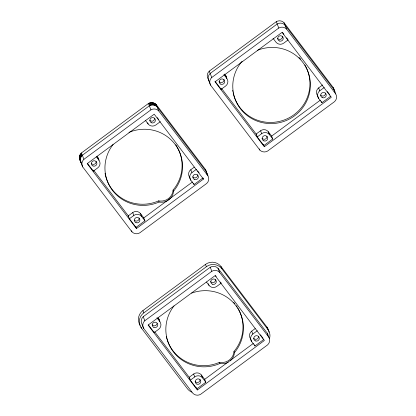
<?xml version="1.0" encoding="UTF-8"?>
<svg xmlns="http://www.w3.org/2000/svg" width="416" height="416" viewBox="0 0 416 416"><rect width="100%" height="100%" fill="white"/><g stroke="black" fill="none" stroke-linecap="round" stroke-linejoin="round"><path stroke-width="0.62" d="M81.021 161.606C78.692 159.25 78.946 155.095 81.427 152.953L148.434 103.496C150.862 102.019 154.248 102.43 156.187 104.525L205.421 169.442L205.993 170.695M81.146 162.885C79.654 160.482 80.22 157.123 82.332 155.262L149.344 105.804C151.767 104.333 155.158 104.738 157.092 106.834L206.331 171.751L207.163 174.361L206.164 171.366L206.84 173.098M269.532 338.822L269.968 336.003A11.123 10.842 -21.4 0 0 267.821 329.373L266.916 327.059L220.958 266.474A11.123 10.842 -21.4 0 0 205.462 264.41L142.917 310.57A11.123 10.842 -21.4 0 0 140.27 325.437M82.732 166.936A6.256 6.1 -21.4 0 1 83.918 159.307L150.93 109.85A6.256 6.1 -21.4 0 1 158.678 110.885L207.917 175.796A6.256 6.1 -21.4 0 1 206.731 183.425L139.719 232.882A6.256 6.1 -21.4 0 1 131.971 231.847L82.732 166.936L79.503 158.647M209.269 71.141L276.281 21.684A6.256 6.1 -21.4 0 1 284.029 22.719L333.268 87.63L335.759 93.99A6.256 6.1 -21.4 0 1 334.573 101.618L267.566 151.076A6.256 6.1 -21.4 0 1 259.813 150.041L210.579 85.129L208.083 78.77A6.256 6.1 -21.4 0 1 209.269 71.141L211.76 77.501A6.256 6.1 -21.4 0 0 210.579 85.129M211.76 77.501L278.772 28.044A6.256 6.1 -21.4 0 1 286.52 29.073L335.759 93.99M87.521 163.498L93.314 171.137L97.812 167.814A5.564 5.424 -21.4 0 0 98.94 160.181L97.084 156.338M160.321 121.68L155.891 124.951A5.564 5.424 -21.4 0 1 148.132 123.978L145.558 120.588M288.168 39.874L283.733 43.144A5.564 5.424 -21.4 0 1 275.974 42.172L273.036 38.298M214.978 81.182L221.156 89.331L225.659 86.008A5.564 5.424 -21.4 0 0 226.782 78.374L225.649 75.483L224.562 74.053M132.72 212.581L128.289 215.852L129.418 218.743L135.985 227.396L144.919 220.802L143.785 217.911L140.478 213.548A5.564 5.424 -21.4 0 0 132.72 212.581L133.853 215.467A5.564 5.424 -21.4 0 1 141.612 216.44L144.919 220.802M189.4 176.961A5.564 5.424 -21.4 0 1 190.793 169.718L194.298 167.133M129.418 218.743L133.853 215.467M203.45 179.098L154.211 114.182L87.199 163.639L136.438 228.55L203.45 179.098L202.992 177.939L194.059 184.532L190.804 180.237A5.564 5.424 -21.4 0 1 191.927 172.609L196.43 169.286M260.562 130.775L256.131 134.046L257.265 136.932L263.827 145.59L272.761 138.996L271.632 136.105L268.32 131.742A5.564 5.424 -21.4 0 0 260.562 130.775L261.695 133.661A5.564 5.424 -21.4 0 1 269.454 134.633L272.761 138.996M317.512 95.545A5.564 5.424 -21.4 0 1 318.64 87.911L322.639 84.958M143.161 218.374L192.509 181.948M257.265 136.932L261.695 133.661M330.84 96.132L321.906 102.726L318.646 98.431A5.564 5.424 -21.4 0 1 319.769 90.802L324.272 87.48M271.528 136.183L320.356 100.142M264.28 146.744L331.292 97.287L282.053 32.375L215.046 81.827L264.28 146.744L263.375 144.435M191.89 392.163A11.123 10.842 -21.4 0 1 187.408 388.721L141.456 328.136A11.123 10.842 -21.4 0 1 139.303 321.5L139.74 318.687A11.123 10.842 -21.4 0 1 143.822 312.884L206.367 266.724A11.123 10.842 -21.4 0 1 213.164 264.498L216.024 264.878A11.123 10.842 -21.4 0 1 221.868 268.783L267.821 329.373M143.234 316.696L210.241 267.238A6.256 6.1 -21.4 0 1 217.989 268.268L267.228 333.185L268.814 337.23A6.256 6.1 -21.4 0 1 267.628 344.859L200.621 394.316A6.256 6.1 -21.4 0 1 192.868 393.281L143.634 328.37L142.048 324.319A6.256 6.1 -21.4 0 1 143.234 316.696L144.815 320.741A6.256 6.1 -21.4 0 0 143.634 328.37M144.815 320.741L211.827 271.284A6.256 6.1 -21.4 0 1 219.575 272.314L268.814 337.23M193.617 374.015L189.186 377.286L190.32 380.172L196.882 388.83L205.816 382.236L204.688 379.345L201.375 374.982A5.564 5.424 -21.4 0 0 193.617 374.015L194.75 376.901A5.564 5.424 -21.4 0 1 202.509 377.874L205.816 382.236M250.567 338.785A5.564 5.424 -21.4 0 1 251.696 331.152L255.195 328.567M190.32 380.172L194.75 376.901M263.895 339.373L254.961 345.966L251.701 341.671A5.564 5.424 -21.4 0 1 252.829 334.043L257.327 330.72M204.584 379.423L253.412 343.382M197.335 389.984L264.347 340.527L215.108 275.616L148.101 325.068L197.335 389.984L196.43 387.676M113.121 144.451A38.932 37.95 -21.4 0 0 113.038 191.126A38.932 37.95 -21.4 0 0 159.089 202.03L160.779 202.223A11.898 11.596 -21.4 0 0 168.34 200.148M167.076 339.362A38.932 37.95 -21.4 0 0 219.534 362.31L221.224 362.497A11.898 11.596 -21.4 0 0 233.995 351.463A38.932 37.95 -21.4 0 0 238.789 309.78M174.023 305.885A38.932 37.95 -21.4 0 0 173.935 352.56A38.932 37.95 -21.4 0 0 219.986 363.464L221.676 363.657A11.898 11.596 -21.4 0 0 228.264 362.175M282.376 32.235L283.92 34.273M286.624 37.835L287.778 39.364M327.361 91.551L329.68 94.604M223.886 74.558L226.782 78.374M221.666 88.603L256.901 135.06M157.232 117.608L158.777 119.642M197.59 170.81L199.134 172.848M215.431 275.475L216.2 276.494M220.449 282.095L221.224 283.114L216.788 286.385A5.564 5.424 -21.4 0 1 209.03 285.412L206.456 282.022M260.416 334.792L263.12 338.354M96.408 156.842L98.94 160.181M93.824 170.409L128.601 216.263M157.981 317.767L158.704 318.724A5.564 5.424 -21.4 0 1 159.77 321.318M156.941 317.798L159.838 321.615A5.564 5.424 -21.4 0 1 158.714 329.248L154.211 332.571L148.418 324.932M154.721 331.843L189.956 378.3M318.64 87.911L319.769 90.802M321.448 101.572L321.906 102.726M317.741 96.122L318.646 98.431M284.029 22.719L286.52 29.073M276.281 21.684L278.772 28.044M268.32 131.742L269.454 134.633M259.36 148.886L259.813 150.041M220.704 88.171L221.156 89.331M205.421 169.442L207.917 175.796M190.793 169.718L191.927 172.609M251.696 331.152L252.829 334.043M193.606 183.378L194.059 184.532M189.67 177.351L190.804 180.237M254.504 344.812L254.961 345.966M250.796 339.362L251.701 341.671M220.958 266.474L221.868 268.783M156.187 104.525L158.678 110.885M155.683 104.047L156.588 106.361M155.126 103.631L156.031 105.945M154.523 103.282L155.428 105.591M153.884 103.002L154.788 105.31M153.213 102.794L154.118 105.102M217.989 268.268L219.575 272.314M152.521 102.658L153.426 104.972M151.819 102.606L152.724 104.92M151.112 102.632L152.017 104.946M150.41 102.736L151.32 105.045M149.729 102.913L150.634 105.227M149.063 103.168L149.973 105.482M148.434 103.496L150.93 109.85M210.241 267.238L211.827 271.284M205.462 264.41L206.367 266.724M147.68 122.824L148.132 123.978M175.755 144.763A38.932 37.95 -21.4 0 1 173.098 190.029L173.55 191.188A11.898 11.596 -21.4 0 1 168.802 199.82M208.348 283.681L209.03 285.412M233.995 351.463L234.452 352.617A11.898 11.596 -21.4 0 1 230.147 360.901M159.084 202.03L158.631 200.876L160.326 201.063A11.898 11.596 -21.4 0 0 173.098 190.029M219.534 362.31L219.986 363.464M140.478 213.548L141.612 216.44M201.375 374.982L202.509 377.874M135.533 226.242L136.438 228.55M131.518 230.693L131.971 231.847M158.704 318.724L159.838 321.615M92.862 169.978L93.314 171.137M81.427 152.953L83.918 159.307M142.917 310.57L143.822 312.884M80.933 153.452L81.838 155.766M80.501 154.008L81.406 156.322M80.132 154.606L81.037 156.915M79.836 155.241L80.74 157.55M79.612 155.901L80.517 158.21M79.466 156.582L80.371 158.891M79.399 157.269L80.304 159.583M79.409 157.966L80.314 160.274M79.674 159.318L80.829 162.276M141.003 326.976L141.456 328.136M267.03 136.266A2.782 2.709 -21.4 0 1 262.038 138.258M208.993 81.078A6.256 6.1 -21.4 0 1 210.179 73.455L277.186 23.998A6.256 6.1 -21.4 0 1 284.934 25.028L334.173 89.944A6.256 6.1 -21.4 0 1 334.911 91.874M224.032 79.57A2.782 2.709 -21.4 0 1 219.04 81.567M225.649 75.483A5.564 5.424 -21.4 0 1 226.715 78.078M325.551 93.075A2.782 2.709 -21.4 0 1 320.564 95.066M282.552 36.379A2.782 2.709 -21.4 0 1 277.56 38.376M333.268 87.63A6.256 6.1 -21.4 0 1 334.006 89.56M257.343 50.336A38.932 37.95 -21.4 0 1 310.383 84.297A38.932 37.95 -21.4 0 1 258.393 121.55A38.932 37.95 -21.4 0 1 242.107 61.251M304.86 64.953A38.932 37.95 -21.4 0 1 284.804 119.761A38.932 37.95 -21.4 0 1 233.121 92.68M232.892 91.51A38.932 37.95 -21.4 0 1 232.705 90.329M299.031 57.413A38.932 37.95 -21.4 0 1 300.669 59.16M139.183 218.072A2.782 2.709 -21.4 0 1 134.196 220.069M96.184 161.382A2.782 2.709 -21.4 0 1 91.198 163.374M97.807 157.29A5.564 5.424 -21.4 0 1 98.868 159.89M158.636 200.876A38.932 37.95 -21.4 0 1 105.404 175.053M105.274 174.47A38.932 37.95 -21.4 0 1 105.05 173.295M128.955 132.371A38.932 37.95 -21.4 0 1 175.011 144.248A38.932 37.95 -21.4 0 1 173.55 191.188M197.709 174.881A2.782 2.709 -21.4 0 1 192.717 176.873M154.705 118.186A2.782 2.709 -21.4 0 1 149.718 120.182M215.608 279.62A2.782 2.709 -21.4 0 1 210.616 281.616M258.606 336.315A2.782 2.709 -21.4 0 1 253.62 338.307M157.071 323.523A2.782 2.709 -21.4 0 1 152.095 324.808M166.904 338.79A38.932 37.95 -21.4 0 1 166.301 336.487M233.735 302.416A38.932 37.95 -21.4 0 1 234.889 303.789M236.319 305.703A38.932 37.95 -21.4 0 1 237.307 307.195M237.926 308.214A38.932 37.95 -21.4 0 1 238.508 309.254M191.558 293.129A38.932 37.95 -21.4 0 1 236.444 306.4A38.932 37.95 -21.4 0 1 234.452 352.622M266.916 327.059A11.123 10.842 -21.4 0 1 269.001 332.27M267.228 333.185A6.256 6.1 -21.4 0 1 267.966 335.114M200.086 379.506A2.782 2.709 -21.4 0 1 195.094 381.498M263.838 140.858A2.782 2.709 -21.4 0 0 267.706 137.998A2.782 2.709 -21.4 0 0 263.312 136.183A2.782 2.709 -21.4 0 0 263.838 140.858M220.839 84.162A2.782 2.709 -21.4 0 0 224.708 81.307A2.782 2.709 -21.4 0 0 220.314 79.487A2.782 2.709 -21.4 0 0 220.839 84.162M322.364 97.661A2.782 2.709 -21.4 0 0 326.232 94.806A2.782 2.709 -21.4 0 0 321.833 92.992A2.782 2.709 -21.4 0 0 322.364 97.661M279.36 40.971A2.782 2.709 -21.4 0 0 283.228 38.116A2.782 2.709 -21.4 0 0 278.834 36.296A2.782 2.709 -21.4 0 0 279.36 40.971M135.996 222.664A2.782 2.709 -21.4 0 0 139.864 219.809A2.782 2.709 -21.4 0 0 135.47 217.989A2.782 2.709 -21.4 0 0 135.996 222.664M92.997 165.968A2.782 2.709 -21.4 0 0 96.866 163.114A2.782 2.709 -21.4 0 0 92.466 161.294A2.782 2.709 -21.4 0 0 92.997 165.968M194.516 179.473A2.782 2.709 -21.4 0 0 198.385 176.613A2.782 2.709 -21.4 0 0 193.991 174.798A2.782 2.709 -21.4 0 0 194.516 179.473M151.518 122.777A2.782 2.709 -21.4 0 0 155.386 119.922A2.782 2.709 -21.4 0 0 150.992 118.102A2.782 2.709 -21.4 0 0 151.518 122.777M212.415 284.211A2.782 2.709 -21.4 0 0 216.289 281.356A2.782 2.709 -21.4 0 0 211.89 279.536A2.782 2.709 -21.4 0 0 212.415 284.211M255.419 340.902A2.782 2.709 -21.4 0 0 259.288 338.047A2.782 2.709 -21.4 0 0 254.888 336.232A2.782 2.709 -21.4 0 0 255.419 340.902M153.894 327.402A2.782 2.709 -21.4 0 0 157.763 324.548A2.782 2.709 -21.4 0 0 153.369 322.728A2.782 2.709 -21.4 0 0 153.894 327.402M196.893 384.098A2.782 2.709 -21.4 0 0 200.762 381.238A2.782 2.709 -21.4 0 0 196.368 379.423A2.782 2.709 -21.4 0 0 196.893 384.098"/></g></svg>
